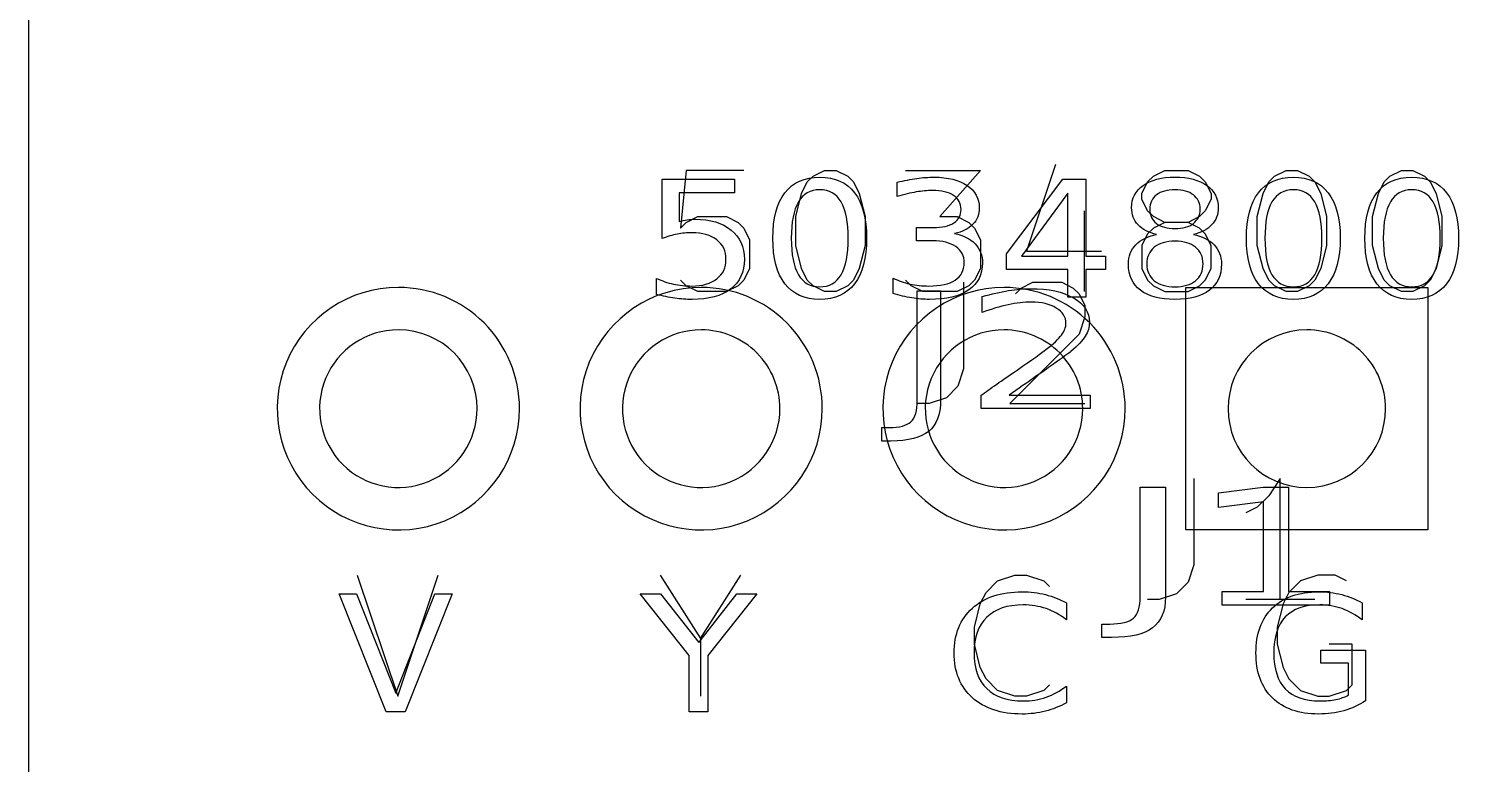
# Model space of a CAD drawing. Header units: millimetres. Extents: x 10 to 287, y 10 to 200.
# Drawn here: x 119.54 to 131.47, y 74.28 to 80.33 of the extents above; entities that cross this region are included whole.
import ezdxf

# ---------------------------------------------------------------- set-up
doc = ezdxf.new("R2010")
doc.units = ezdxf.units.MM
doc.layers.get('0').update_dxf_attribs({"linetype": 'CONTINUOUS'})

msp = doc.modelspace()

# ---------------------------------------------------------------- linework, layer by layer
at = {"color": 2}
msp.add_lwpolyline([(119.5427, 105.2999), (139.8427, 105.2999), (139.8427, 67.8999), (119.5427, 67.8999)], close=True, dxfattribs=at)
at = {"color": 7}
for points in [[(125.4451, 79.1651), (124.9689, 79.1651), (124.9213, 78.6889), (124.9689, 78.7365), (125.0641, 78.7841), (125.3022, 78.7841), (125.3975, 78.7365), (125.4451, 78.6889), (125.4927, 78.5937), (125.4927, 78.3556), (125.4451, 78.2603), (125.3975, 78.2127), (125.3022, 78.1651), (125.0641, 78.1651), (124.9689, 78.2127), (124.9213, 78.2603)], [(126.7784, 79.1651), (127.3975, 79.1651), (127.0641, 78.7841), (127.207, 78.7841), (127.3022, 78.7365), (127.3499, 78.6889), (127.3975, 78.5937), (127.3975, 78.3556), (127.3499, 78.2603), (127.3022, 78.2127), (127.207, 78.1651), (126.9213, 78.1651), (126.826, 78.2127), (126.7784, 78.2603)], [(128.0165, 79.2127), (127.7784, 78.4984), (128.3975, 78.4984)], [(128.9213, 78.7365), (128.826, 78.7841), (128.7784, 78.8318), (128.7308, 78.927), (128.7308, 78.9746), (128.7784, 79.0699), (128.826, 79.1175), (128.9213, 79.1651), (129.1118, 79.1651), (129.207, 79.1175), (129.2546, 79.0699), (129.3022, 78.9746), (129.3022, 78.927), (129.2546, 78.8318), (129.207, 78.7841), (129.1118, 78.7365), (128.9213, 78.7365), (128.826, 78.6889), (128.7784, 78.6413), (128.7308, 78.546), (128.7308, 78.3556), (128.7784, 78.2603), (128.826, 78.2127), (128.9213, 78.1651), (129.1118, 78.1651), (129.207, 78.2127), (129.2546, 78.2603), (129.3022, 78.3556), (129.3022, 78.546), (129.2546, 78.6413), (129.207, 78.6889), (129.1118, 78.7365)], [(124.77157, 78.60324), (124.77158, 79.09188)], [(124.77158, 79.09188), (125.36641, 79.09188), (125.36641, 78.98121), (124.91035, 78.98121), (124.91035, 78.74293)], [(126.71133, 78.95048), (126.71133, 79.06766)], [(128.2546, 78.8318), (128.2546, 78.1651)], [(127.00156, 78.58526), (126.87105, 78.58526), (126.87105, 78.69333), (127.00757, 78.69333)], [(127.18385, 78.64376), (127.1839, 78.64396)], [(124.72431, 78.14237), (124.72431, 78.27453)], [(126.67757, 78.14917), (126.67757, 78.27612)], [(126.87667, 77.26762), (126.87678, 78.17188)], [(126.87678, 78.17188), (127.06896, 78.17188), (127.06896, 77.26761)], [(127.2594, 78.2425), (127.2594, 77.5282), (127.2118, 77.3854), (127.1165, 77.2901), (126.9737, 77.2425), (126.8784, 77.2425)], [(127.688, 78.1473), (127.7356, 78.1949), (127.8308, 78.2425), (128.0689, 78.2425), (128.1641, 78.1949), (128.2118, 78.1473), (128.2594, 78.052), (128.2594, 77.9568), (128.2118, 77.8139), (127.6403, 77.2425), (128.2594, 77.2425)], [(127.41242, 77.99216), (127.41242, 78.12497)], [(127.63408, 77.31058), (128.30481, 77.31058), (128.30481, 77.1999), (127.40289, 77.1999), (127.40289, 77.31058)], [(126.65796, 76.93301), (126.58466, 76.93301), (126.58466, 77.04369), (126.64456, 77.04369)], [(129.1594, 76.6251), (129.1594, 75.9108), (129.1118, 75.768), (129.0165, 75.6727), (128.8737, 75.6251), (128.7784, 75.6251)], [(129.8737, 75.6251), (129.8737, 76.6251), (129.7784, 76.4822), (129.6832, 76.387), (129.588, 76.3394)], [(128.7176, 76.55187), (128.92567, 76.55187), (128.92567, 75.6476)], [(128.71766, 75.64761), (128.7176, 76.55187)], [(122.2537, 75.8275), (122.5871, 74.8275), (122.9204, 75.8275)], [(124.7537, 75.8275), (125.0871, 75.3037), (125.4204, 75.8275)], [(127.968, 74.9227), (127.9204, 74.8751), (127.7776, 74.8275), (127.6823, 74.8275), (127.5395, 74.8751), (127.4442, 74.9704), (127.3966, 75.0656), (127.349, 75.2561), (127.349, 75.3989), (127.3966, 75.5894), (127.4442, 75.6846), (127.5395, 75.7799), (127.6823, 75.8275), (127.7776, 75.8275), (127.9204, 75.7799), (127.968, 75.7323)], [(130.4204, 75.7799), (130.3252, 75.8275), (130.1823, 75.8275), (130.0395, 75.7799), (129.9442, 75.6846), (129.8966, 75.5894), (129.849, 75.3989), (129.849, 75.2561), (129.8966, 75.0656), (129.9442, 74.9704), (130.0395, 74.8751), (130.1823, 74.8275), (130.2776, 74.8275), (130.4204, 74.8751), (130.468, 74.9227), (130.468, 75.2561), (130.2776, 75.2561)], [(128.10731, 75.59702), (128.10731, 75.45835)], [(130.1594, 75.6251), (129.588, 75.6251)], [(130.54922, 75.59714), (130.54922, 75.45717)], [(128.48068, 75.313), (128.40138, 75.313), (128.40138, 75.42368), (128.46628, 75.42368)], [(125.0871, 75.3037), (125.0871, 74.8275)], [(130.43762, 74.83857), (130.43762, 75.09963), (130.20889, 75.09963), (130.20889, 75.2077), (130.57625, 75.2077), (130.57625, 74.7904)], [(128.10731, 74.91215), (128.10731, 74.77478)], [(130.43762, 74.83869), (130.43762, 74.83857)]]:
    msp.add_lwpolyline(points, dxfattribs=at)
for points in [[(126.1118, 79.1651), (126.207, 79.1651), (126.3022, 79.1175), (126.3499, 79.0699), (126.3975, 78.9746), (126.4451, 78.7841), (126.4451, 78.546), (126.3975, 78.3556), (126.3499, 78.2603), (126.3022, 78.2127), (126.207, 78.1651), (126.1118, 78.1651), (126.0165, 78.2127), (125.9689, 78.2603), (125.9213, 78.3556), (125.8737, 78.546), (125.8737, 78.7841), (125.9213, 78.9746), (125.9689, 79.0699), (126.0165, 79.1175)], [(126.0715, 79.10944)], [(129.9213, 79.1651), (130.0165, 79.1651), (130.1118, 79.1175), (130.1594, 79.0699), (130.207, 78.9746), (130.2546, 78.7841), (130.2546, 78.546), (130.207, 78.3556), (130.1594, 78.2603), (130.1118, 78.2127), (130.0165, 78.1651), (129.9213, 78.1651), (129.826, 78.2127), (129.7784, 78.2603), (129.7308, 78.3556), (129.6832, 78.546), (129.6832, 78.7841), (129.7308, 78.9746), (129.7784, 79.0699), (129.826, 79.1175)], [(129.98108, 79.10945)], [(130.8737, 79.1651), (130.9689, 79.1651), (131.0641, 79.1175), (131.1118, 79.0699), (131.1594, 78.9746), (131.207, 78.7841), (131.207, 78.546), (131.1594, 78.3556), (131.1118, 78.2603), (131.0641, 78.2127), (130.9689, 78.1651), (130.8737, 78.1651), (130.7784, 78.2127), (130.7308, 78.2603), (130.6832, 78.3556), (130.6356, 78.546), (130.6356, 78.7841), (130.6832, 78.9746), (130.7308, 79.0699), (130.7784, 79.1175)], [(130.95846, 79.10945)], [(126.0715, 79.00528)], [(128.07882, 79.09186), (128.26934, 79.09186), (128.26934, 78.45841), (128.42911, 78.45841), (128.42911, 78.34904), (128.26934, 78.34904), (128.26934, 78.11988), (128.11857, 78.11988), (128.11857, 78.34904), (127.61301, 78.34904), (127.61301, 78.47599)], [(129.98108, 79.00529)], [(130.95846, 79.00529)], [(128.11852, 78.97728), (127.73597, 78.45841), (128.11852, 78.45841)], [(128.79667, 78.84513)], [(128.85216, 78.63746)], [(129.00369, 78.58146)], [(122.5927, 78.1999)], [(122.5927, 78.1999)], [(122.5927, 78.1999)], [(122.5927, 78.1999)], [(125.0927, 78.1999)], [(125.0927, 78.1999)], [(125.0927, 78.1999)], [(125.0927, 78.1999)], [(127.5927, 78.1999)], [(127.5927, 78.1999)], [(127.5927, 78.1999)], [(127.5927, 78.1999)], [(129.0927, 76.1999), (129.0927, 78.1999), (131.0927, 78.1999), (131.0927, 76.1999)], [(129.0927, 76.1999), (129.0927, 78.1999), (131.0927, 78.1999), (131.0927, 76.1999)], [(129.0927, 76.1999), (129.0927, 78.1999), (131.0927, 78.1999), (131.0927, 76.1999)], [(129.0927, 76.1999), (129.0927, 78.1999), (131.0927, 78.1999), (131.0927, 76.1999)], [(122.5927, 77.8499)], [(122.5927, 77.8499)], [(122.5927, 77.8499)], [(122.5927, 77.8499)], [(125.0927, 77.8499)], [(125.0927, 77.8499)], [(125.0927, 77.8499)], [(125.0927, 77.8499)], [(127.5927, 77.8499)], [(127.5927, 77.8499)], [(127.5927, 77.8499)], [(127.5927, 77.8499)], [(130.0927, 77.8499)], [(130.0927, 77.8499)], [(130.0927, 77.8499)], [(130.0927, 77.8499)], [(127.63409, 77.31061)], [(129.39434, 75.69057), (129.73425, 75.69057), (129.73425, 76.43209), (129.36447, 76.38519), (129.36447, 76.50498), (129.73219, 76.55188), (129.94026, 76.55188), (129.94026, 75.69058), (130.28018, 75.69058), (130.28018, 75.5799), (129.39434, 75.5799)], [(122.49303, 74.6999), (122.10363, 75.67188), (122.24777, 75.67188), (122.57091, 74.85355), (122.89472, 75.67188), (123.03818, 75.67188), (122.64947, 74.6999)], [(124.58964, 75.67188), (124.75566, 75.67188), (125.07239, 75.27215), (125.38684, 75.67188), (125.55286, 75.67188), (125.1489, 75.16278), (125.1489, 74.6999), (124.99359, 74.6999), (124.99359, 75.16278)], [(128.10731, 75.59712)]]:
    msp.add_lwpolyline(points, close=True, dxfattribs=at)
for points in [[(125.78346, 78.97989), (125.849993, 79.066257), (125.946007, 79.10944), (126.0715, 79.10944)], [(126.0715, 79.10944), (126.19702, 79.10944), (126.292783, 79.066257), (126.35879, 78.97989)], [(126.8726, 79.09886), (126.923133, 79.105793), (126.97064, 79.10926), (127.01512, 79.10926)], [(127.01512, 79.10926), (127.130133, 79.10926), (127.221143, 79.08646), (127.28815, 79.04086)], [(128.7412, 79.04177), (128.8052, 79.086903), (128.89271, 79.10947), (129.00373, 79.10947)], [(129.00373, 79.10947), (129.115243, 79.10947), (129.202757, 79.086903), (129.26627, 79.04177)], [(129.69304, 78.9799), (129.759573, 79.066267), (129.855587, 79.10945), (129.98108, 79.10945)], [(129.98108, 79.10945), (130.1066, 79.10945), (130.202363, 79.066267), (130.26837, 78.9799)], [(130.67042, 78.9799), (130.736953, 79.066267), (130.832967, 79.10945), (130.95846, 79.10945)], [(130.95846, 79.10945), (131.08398, 79.10945), (131.179743, 79.066267), (131.24575, 78.9799)], [(126.0715, 79.00528), (125.993493, 79.00528), (125.934737, 78.97186), (125.89523, 78.90502)], [(126.24777, 78.90502), (126.20877, 78.97186), (126.150013, 79.00528), (126.0715, 79.00528)], [(126.71133, 79.06766), (126.768863, 79.081527), (126.82262, 79.091927), (126.8726, 79.09886)], [(126.8681, 78.98698), (126.820567, 78.97918), (126.76831, 78.967013), (126.71133, 78.95048)], [(127.00161, 78.99868), (126.960077, 78.99868), (126.915573, 78.99478), (126.8681, 78.98698)], [(127.17639, 78.95828), (127.135857, 78.985213), (127.077597, 78.99868), (127.00161, 78.99868)], [(127.28815, 79.04086), (127.355163, 78.995727), (127.38867, 78.93453), (127.38867, 78.85727)], [(128.6459, 78.85753), (128.6459, 78.935223), (128.677667, 78.996637), (128.7412, 79.04177)], [(129.00369, 79.00527), (128.938157, 79.00527), (128.88715, 78.99117), (128.85067, 78.96297)], [(129.15596, 78.96297), (129.119427, 78.99117), (129.06867, 79.00527), (129.00369, 79.00527)], [(129.26627, 79.04177), (129.329803, 78.996637), (129.36157, 78.935223), (129.36157, 78.85753)], [(129.98108, 79.00529), (129.903073, 79.00529), (129.844317, 78.97187), (129.80481, 78.90503)], [(130.15735, 78.90503), (130.11835, 78.97187), (130.059593, 79.00529), (129.98108, 79.00529)], [(130.95846, 79.00529), (130.880453, 79.00529), (130.821697, 78.97187), (130.78219, 78.90503)], [(131.13473, 78.90503), (131.09573, 78.97187), (131.036973, 79.00529), (130.95846, 79.00529)], [(125.68446, 78.6049), (125.68446, 78.768953), (125.71746, 78.89395), (125.78346, 78.97989)], [(125.89523, 78.90502), (125.85623, 78.83862), (125.83673, 78.73858), (125.83673, 78.6049)], [(126.30707, 78.6049), (126.30707, 78.738573), (126.287303, 78.838613), (126.24777, 78.90502)], [(126.35879, 78.97989), (126.425323, 78.89395), (126.45859, 78.768953), (126.45859, 78.6049)], [(127.23789, 78.8437), (127.23789, 78.893633), (127.21739, 78.931827), (127.17639, 78.95828)], [(128.85067, 78.96297), (128.81467, 78.93477), (128.79667, 78.89549), (128.79667, 78.84513)], [(129.21146, 78.84513), (129.21146, 78.895463), (129.19296, 78.934743), (129.15596, 78.96297)], [(129.59404, 78.60491), (129.59404, 78.768963), (129.62704, 78.89396), (129.69304, 78.9799)], [(129.80481, 78.90503), (129.76581, 78.83863), (129.74631, 78.73859), (129.74631, 78.60491)], [(130.21665, 78.60491), (130.21665, 78.738583), (130.196883, 78.838623), (130.15735, 78.90503)], [(130.26837, 78.9799), (130.334903, 78.89396), (130.36817, 78.768963), (130.36817, 78.60491)], [(130.57142, 78.60491), (130.57142, 78.768963), (130.60442, 78.89396), (130.67042, 78.9799)], [(130.78219, 78.90503), (130.74319, 78.83863), (130.72369, 78.73859), (130.72369, 78.60491)], [(131.19403, 78.60491), (131.19403, 78.738583), (131.174263, 78.838623), (131.13473, 78.90503)], [(131.24575, 78.9799), (131.312283, 78.89396), (131.34555, 78.768963), (131.34555, 78.60491)], [(124.91035, 78.74293), (124.93235, 78.749597), (124.95435, 78.754363), (124.97635, 78.75723)], [(124.97635, 78.75723), (124.99835, 78.760563), (125.02035, 78.76223), (125.04235, 78.76223)], [(125.04235, 78.76223), (125.16737, 78.76223), (125.266383, 78.732497), (125.33939, 78.67303)], [(127.17859, 78.73173), (127.218123, 78.757797), (127.23789, 78.79512), (127.23789, 78.8437)], [(127.38867, 78.85727), (127.38867, 78.80347), (127.370903, 78.7579), (127.33537, 78.72056)], [(128.6999, 78.71626), (128.6639, 78.75486), (128.6459, 78.80195), (128.6459, 78.85753)], [(128.79667, 78.84513), (128.79667, 78.794797), (128.81467, 78.75552), (128.85067, 78.7273)], [(129.15596, 78.7273), (129.19296, 78.7555), (129.21146, 78.794777), (129.21146, 78.84513)], [(129.36157, 78.85753), (129.36157, 78.801997), (129.343303, 78.754907), (129.30677, 78.71626)], [(124.89458, 78.63974), (124.85458, 78.63194), (124.813577, 78.619773), (124.77157, 78.60324)], [(125.0161, 78.65144), (124.975567, 78.65144), (124.93506, 78.64754), (124.89458, 78.63974)], [(125.22163, 78.59224), (125.171097, 78.631707), (125.102587, 78.65144), (125.0161, 78.65144)], [(125.33939, 78.67303), (125.412403, 78.613563), (125.44891, 78.533053), (125.44891, 78.4315)], [(127.00757, 78.69333), (127.082077, 78.69333), (127.139083, 78.70613), (127.17859, 78.73173)], [(127.33537, 78.72056), (127.299837, 78.683693), (127.24933, 78.658093), (127.18385, 78.64376)], [(127.1839, 78.64396), (127.256407, 78.630493), (127.312913, 78.602493), (127.35342, 78.55996)], [(128.68114, 78.55086), (128.72214, 78.593793), (128.779147, 78.62266), (128.85216, 78.63746)], [(128.85217, 78.63746), (128.78717, 78.651327), (128.736413, 78.677593), (128.6999, 78.71626)], [(128.85067, 78.7273), (128.887203, 78.6991), (128.93821, 78.685), (129.00369, 78.685)], [(129.00369, 78.685), (129.06869, 78.685), (129.119447, 78.6991), (129.15596, 78.7273)], [(129.30677, 78.71626), (129.27077, 78.67766), (129.220513, 78.651393), (129.156, 78.63746)], [(129.156, 78.63746), (129.229013, 78.622727), (129.28577, 78.59386), (129.32627, 78.55086)], [(125.29743, 78.43143), (125.29743, 78.499137), (125.272163, 78.55274), (125.22163, 78.59224)], [(125.78346, 78.2299), (125.71746, 78.316273), (125.68446, 78.441273), (125.68446, 78.6049)], [(125.83673, 78.6049), (125.83673, 78.471653), (125.85623, 78.37161), (125.89523, 78.30477)], [(126.24777, 78.30477), (126.287303, 78.37161), (126.30707, 78.471653), (126.30707, 78.6049)], [(126.45859, 78.6049), (126.45859, 78.441273), (126.425323, 78.316273), (126.35879, 78.2299)], [(127.19434, 78.53646), (127.14834, 78.568993), (127.08408, 78.58526), (127.00156, 78.58526)], [(127.26414, 78.40235), (127.26414, 78.459617), (127.240873, 78.50432), (127.19434, 78.53646)], [(127.35342, 78.55996), (127.39442, 78.517427), (127.41492, 78.464913), (127.41492, 78.40242)], [(128.61964, 78.39331), (128.61964, 78.455377), (128.64014, 78.507893), (128.68114, 78.55086)], [(128.83342, 78.53136), (128.79242, 78.49796), (128.77192, 78.451953), (128.77192, 78.39334)], [(129.00369, 78.58146), (128.931683, 78.58146), (128.874927, 78.56476), (128.83342, 78.53136)], [(129.17396, 78.53136), (129.13296, 78.56476), (129.076203, 78.58146), (129.00369, 78.58146)], [(129.23626, 78.39334), (129.23626, 78.45194), (129.215493, 78.497947), (129.17396, 78.53136)], [(129.32627, 78.55086), (129.36727, 78.507927), (129.38777, 78.45541), (129.38777, 78.39331)], [(129.69304, 78.22991), (129.62704, 78.316283), (129.59404, 78.441283), (129.59404, 78.60491)], [(129.74631, 78.60491), (129.74631, 78.471663), (129.76581, 78.37162), (129.80481, 78.30478)], [(130.15735, 78.30478), (130.196883, 78.37162), (130.21665, 78.471663), (130.21665, 78.60491)], [(130.36817, 78.60491), (130.36817, 78.441283), (130.334903, 78.316283), (130.26837, 78.22991)], [(130.67042, 78.22991), (130.60442, 78.316283), (130.57142, 78.441283), (130.57142, 78.60491)], [(130.72369, 78.60491), (130.72369, 78.471663), (130.74319, 78.37162), (130.78219, 78.30478)], [(131.13473, 78.30478), (131.174263, 78.37162), (131.19403, 78.471663), (131.19403, 78.60491)], [(131.34555, 78.60491), (131.34555, 78.441283), (131.312283, 78.316283), (131.24575, 78.22991)], [(125.22163, 78.27063), (125.272163, 78.310097), (125.29743, 78.363697), (125.29743, 78.43143)], [(125.44891, 78.4315), (125.44891, 78.326907), (125.411403, 78.24553), (125.33639, 78.18737)], [(127.18914, 78.26042), (127.23914, 78.292953), (127.26414, 78.340263), (127.26414, 78.40235)], [(127.41492, 78.40242), (127.41492, 78.3065), (127.376913, 78.232283), (127.3009, 78.17977)], [(128.71864, 78.17652), (128.65264, 78.226853), (128.61964, 78.299117), (128.61964, 78.39331)], [(128.77192, 78.39334), (128.77192, 78.33474), (128.79242, 78.288733), (128.83342, 78.25532)], [(129.17396, 78.25532), (129.215493, 78.289187), (129.23626, 78.335193), (129.23626, 78.39334)], [(129.38777, 78.39331), (129.38777, 78.29913), (129.354503, 78.226867), (129.28797, 78.17652)], [(124.72431, 78.27453), (124.76931, 78.253263), (124.815817, 78.23743), (124.86383, 78.22703)], [(125.0161, 78.21143), (125.102613, 78.21143), (125.171123, 78.231163), (125.22163, 78.27063)], [(125.89523, 78.30477), (125.934763, 78.23837), (125.99352, 78.20517), (126.0715, 78.20517)], [(126.0715, 78.20517), (126.150013, 78.20517), (126.20877, 78.23837), (126.24777, 78.30477)], [(126.67757, 78.27612), (126.71957, 78.254853), (126.765577, 78.238787), (126.81559, 78.22792)], [(129.80481, 78.30478), (129.844343, 78.23838), (129.9031, 78.20518), (129.98108, 78.20518)], [(129.98108, 78.20518), (130.059593, 78.20518), (130.11835, 78.23838), (130.15735, 78.30478)], [(130.78219, 78.30478), (130.821723, 78.23838), (130.88048, 78.20518), (130.95846, 78.20518)], [(130.95846, 78.20518), (131.036973, 78.20518), (131.09573, 78.23838), (131.13473, 78.30478)], [(122.5927, 78.1999), (122.188238, 78.1999), (121.823601, 77.956258), (121.66882, 77.582583)], [(122.5927, 78.1999), (122.188238, 78.1999), (121.823601, 77.956258), (121.66882, 77.582583)], [(122.5927, 78.1999), (122.188238, 78.1999), (121.823601, 77.956258), (121.66882, 77.582583)], [(122.5927, 78.1999), (122.188238, 78.1999), (121.823601, 77.956258), (121.66882, 77.582583)], [(123.299807, 77.907007), (123.11227, 78.094543), (122.857916, 78.1999), (122.5927, 78.1999)], [(123.299807, 77.907007), (123.11227, 78.094543), (122.857916, 78.1999), (122.5927, 78.1999)], [(123.299807, 77.907007), (123.11227, 78.094543), (122.857916, 78.1999), (122.5927, 78.1999)], [(123.299807, 77.907007), (123.11227, 78.094543), (122.857916, 78.1999), (122.5927, 78.1999)], [(125.0927, 78.1999), (124.688238, 78.1999), (124.323601, 77.956258), (124.16882, 77.582583)], [(125.0927, 78.1999), (124.688238, 78.1999), (124.323601, 77.956258), (124.16882, 77.582583)], [(125.0927, 78.1999), (124.688238, 78.1999), (124.323601, 77.956258), (124.16882, 77.582583)], [(125.0927, 78.1999), (124.688238, 78.1999), (124.323601, 77.956258), (124.16882, 77.582583)], [(124.86383, 78.22703), (124.91183, 78.21663), (124.962587, 78.21143), (125.0161, 78.21143)], [(125.33639, 78.18737), (125.261383, 78.129637), (125.15562, 78.10077), (125.0191, 78.10077)], [(125.799807, 77.907007), (125.61227, 78.094543), (125.357916, 78.1999), (125.0927, 78.1999)], [(125.799807, 77.907007), (125.61227, 78.094543), (125.357916, 78.1999), (125.0927, 78.1999)], [(125.799807, 77.907007), (125.61227, 78.094543), (125.357916, 78.1999), (125.0927, 78.1999)], [(125.799807, 77.907007), (125.61227, 78.094543), (125.357916, 78.1999), (125.0927, 78.1999)], [(126.0715, 78.101), (125.945987, 78.101), (125.849973, 78.143967), (125.78346, 78.2299)], [(126.35879, 78.2299), (126.29279, 78.143967), (126.197027, 78.101), (126.0715, 78.101)], [(127.5927, 78.1999), (127.188238, 78.1999), (126.823601, 77.956258), (126.66882, 77.582583)], [(127.5927, 78.1999), (127.188238, 78.1999), (126.823601, 77.956258), (126.66882, 77.582583)], [(127.5927, 78.1999), (127.188238, 78.1999), (126.823601, 77.956258), (126.66882, 77.582583)], [(127.5927, 78.1999), (127.188238, 78.1999), (126.823601, 77.956258), (126.66882, 77.582583)], [(126.83134, 78.11337), (126.781807, 78.12117), (126.73055, 78.133103), (126.67757, 78.14917)], [(126.81559, 78.22792), (126.86559, 78.217053), (126.917847, 78.21162), (126.97236, 78.21162)], [(126.97236, 78.21162), (127.067373, 78.21162), (127.139633, 78.227887), (127.18914, 78.26042)], [(127.3009, 78.17977), (127.224893, 78.127237), (127.11688, 78.10097), (126.97686, 78.10097)], [(127.41242, 78.12497), (127.4898, 78.146237), (127.562107, 78.162303), (127.62934, 78.17317)], [(128.299807, 77.907007), (128.11227, 78.094543), (127.857916, 78.1999), (127.5927, 78.1999)], [(128.299807, 77.907007), (128.11227, 78.094543), (127.857916, 78.1999), (127.5927, 78.1999)], [(128.299807, 77.907007), (128.11227, 78.094543), (127.857916, 78.1999), (127.5927, 78.1999)], [(128.299807, 77.907007), (128.11227, 78.094543), (127.857916, 78.1999), (127.5927, 78.1999)], [(127.62934, 78.17317), (127.696567, 78.184037), (127.75809, 78.18947), (127.81391, 78.18947)], [(127.81391, 78.18947), (127.961057, 78.18947), (128.078393, 78.164303), (128.16592, 78.11397)], [(129.00368, 78.10102), (128.880167, 78.10102), (128.785153, 78.126187), (128.71864, 78.17652)], [(128.83342, 78.25532), (128.874953, 78.22192), (128.93171, 78.20522), (129.00369, 78.20522)], [(129.28797, 78.17652), (129.22197, 78.126187), (129.127207, 78.10102), (129.00368, 78.10102)], [(129.00369, 78.20522), (129.075703, 78.20522), (129.13246, 78.22192), (129.17396, 78.25532)], [(129.98108, 78.10101), (129.855567, 78.10101), (129.759553, 78.143977), (129.69304, 78.22991)], [(130.26837, 78.22991), (130.20237, 78.143977), (130.106607, 78.10101), (129.98108, 78.10101)], [(130.95846, 78.10101), (130.832947, 78.10101), (130.736933, 78.143977), (130.67042, 78.22991)], [(131.24575, 78.22991), (131.17975, 78.143977), (131.083987, 78.10101), (130.95846, 78.10101)], [(124.87508, 78.11117), (124.826547, 78.118103), (124.77629, 78.128503), (124.72431, 78.14237)], [(125.0191, 78.10077), (124.9721, 78.10077), (124.924093, 78.104237), (124.87508, 78.11117)], [(126.97686, 78.10097), (126.92986, 78.10097), (126.881353, 78.105103), (126.83134, 78.11337)], [(127.62648, 78.05726), (127.55988, 78.042927), (127.488527, 78.021227), (127.41242, 77.99216)], [(127.81771, 78.07876), (127.757443, 78.07876), (127.6937, 78.071593), (127.62648, 78.05726)], [(128.02416, 78.02996), (127.971493, 78.062493), (127.902677, 78.07876), (127.81771, 78.07876)], [(128.10406, 77.90366), (128.10406, 77.955327), (128.077427, 77.997427), (128.02416, 78.02996)], [(128.16592, 78.11397), (128.253447, 78.063637), (128.29721, 77.996363), (128.29721, 77.91215)], [(128.29721, 77.91215), (128.29721, 77.872217), (128.28611, 77.834243), (128.26391, 77.79823)], [(122.5927, 77.8499), (122.3298, 77.8499), (122.092786, 77.691533), (121.992178, 77.448644)], [(122.5927, 77.8499), (122.3298, 77.8499), (122.092786, 77.691533), (121.992178, 77.448644)], [(122.5927, 77.8499), (122.3298, 77.8499), (122.092786, 77.691533), (121.992178, 77.448644)], [(122.5927, 77.8499), (122.3298, 77.8499), (122.092786, 77.691533), (121.992178, 77.448644)], [(123.2427, 77.1999), (123.2427, 77.558885), (122.951685, 77.8499), (122.5927, 77.8499)], [(123.2427, 77.1999), (123.2427, 77.558885), (122.951685, 77.8499), (122.5927, 77.8499)], [(123.2427, 77.1999), (123.2427, 77.558885), (122.951685, 77.8499), (122.5927, 77.8499)], [(123.2427, 77.1999), (123.2427, 77.558885), (122.951685, 77.8499), (122.5927, 77.8499)], [(123.5927, 77.1999), (123.5927, 77.465116), (123.487343, 77.71947), (123.299807, 77.907007)], [(123.5927, 77.1999), (123.5927, 77.465116), (123.487343, 77.71947), (123.299807, 77.907007)], [(123.5927, 77.1999), (123.5927, 77.465116), (123.487343, 77.71947), (123.299807, 77.907007)], [(123.5927, 77.1999), (123.5927, 77.465116), (123.487343, 77.71947), (123.299807, 77.907007)], [(125.0927, 77.8499), (124.8298, 77.8499), (124.592786, 77.691533), (124.492178, 77.448644)], [(125.0927, 77.8499), (124.8298, 77.8499), (124.592786, 77.691533), (124.492178, 77.448644)], [(125.0927, 77.8499), (124.8298, 77.8499), (124.592786, 77.691533), (124.492178, 77.448644)], [(125.0927, 77.8499), (124.8298, 77.8499), (124.592786, 77.691533), (124.492178, 77.448644)], [(125.552319, 77.659519), (125.430421, 77.781418), (125.265091, 77.8499), (125.0927, 77.8499)], [(125.552319, 77.659519), (125.430421, 77.781418), (125.265091, 77.8499), (125.0927, 77.8499)], [(125.552319, 77.659519), (125.430421, 77.781418), (125.265091, 77.8499), (125.0927, 77.8499)], [(125.552319, 77.659519), (125.430421, 77.781418), (125.265091, 77.8499), (125.0927, 77.8499)], [(126.0927, 77.1999), (126.0927, 77.465116), (125.987343, 77.71947), (125.799807, 77.907007)], [(126.0927, 77.1999), (126.0927, 77.465116), (125.987343, 77.71947), (125.799807, 77.907007)], [(126.0927, 77.1999), (126.0927, 77.465116), (125.987343, 77.71947), (125.799807, 77.907007)], [(126.0927, 77.1999), (126.0927, 77.465116), (125.987343, 77.71947), (125.799807, 77.907007)], [(127.5927, 77.8499), (127.3298, 77.8499), (127.092786, 77.691533), (126.992178, 77.448644)], [(127.5927, 77.8499), (127.3298, 77.8499), (127.092786, 77.691533), (126.992178, 77.448644)], [(127.5927, 77.8499), (127.3298, 77.8499), (127.092786, 77.691533), (126.992178, 77.448644)], [(127.5927, 77.8499), (127.3298, 77.8499), (127.092786, 77.691533), (126.992178, 77.448644)], [(128.052319, 77.659519), (127.930421, 77.781418), (127.765091, 77.8499), (127.5927, 77.8499)], [(128.052319, 77.659519), (127.930421, 77.781418), (127.765091, 77.8499), (127.5927, 77.8499)], [(128.052319, 77.659519), (127.930421, 77.781418), (127.765091, 77.8499), (127.5927, 77.8499)], [(128.052319, 77.659519), (127.930421, 77.781418), (127.765091, 77.8499), (127.5927, 77.8499)], [(127.93853, 77.68687), (128.000063, 77.734203), (128.042873, 77.774133), (128.06696, 77.80666)], [(128.06696, 77.80666), (128.091693, 77.83966), (128.10406, 77.871993), (128.10406, 77.90366)], [(128.26391, 77.79823), (128.242377, 77.76263), (128.202737, 77.72053), (128.14499, 77.67193)], [(128.5927, 77.1999), (128.5927, 77.465116), (128.487343, 77.71947), (128.299807, 77.907007)], [(128.5927, 77.1999), (128.5927, 77.465116), (128.487343, 77.71947), (128.299807, 77.907007)], [(128.5927, 77.1999), (128.5927, 77.465116), (128.487343, 77.71947), (128.299807, 77.907007)], [(128.5927, 77.1999), (128.5927, 77.465116), (128.487343, 77.71947), (128.299807, 77.907007)], [(130.0927, 77.8499), (129.733715, 77.8499), (129.4427, 77.558885), (129.4427, 77.1999)], [(130.0927, 77.8499), (129.733715, 77.8499), (129.4427, 77.558885), (129.4427, 77.1999)], [(130.0927, 77.8499), (129.733715, 77.8499), (129.4427, 77.558885), (129.4427, 77.1999)], [(130.0927, 77.8499), (129.733715, 77.8499), (129.4427, 77.558885), (129.4427, 77.1999)], [(130.552319, 77.659519), (130.430421, 77.781418), (130.265091, 77.8499), (130.0927, 77.8499)], [(130.552319, 77.659519), (130.430421, 77.781418), (130.265091, 77.8499), (130.0927, 77.8499)], [(130.552319, 77.659519), (130.430421, 77.781418), (130.265091, 77.8499), (130.0927, 77.8499)], [(130.552319, 77.659519), (130.430421, 77.781418), (130.265091, 77.8499), (130.0927, 77.8499)], [(127.70068, 77.51825), (127.8269, 77.60549), (127.906183, 77.661697), (127.93853, 77.68687)], [(128.14499, 77.67193), (128.129123, 77.65933), (128.0787, 77.62287), (127.99372, 77.56255)], [(121.66882, 77.582583), (121.514039, 77.208909), (121.599595, 76.778791), (121.885593, 76.492793)], [(121.66882, 77.582583), (121.514039, 77.208909), (121.599595, 76.778791), (121.885593, 76.492793)], [(121.66882, 77.582583), (121.514039, 77.208909), (121.599595, 76.778791), (121.885593, 76.492793)], [(121.66882, 77.582583), (121.514039, 77.208909), (121.599595, 76.778791), (121.885593, 76.492793)], [(124.16882, 77.582583), (124.014039, 77.208909), (124.099595, 76.778791), (124.385593, 76.492793)], [(124.16882, 77.582583), (124.014039, 77.208909), (124.099595, 76.778791), (124.385593, 76.492793)], [(124.16882, 77.582583), (124.014039, 77.208909), (124.099595, 76.778791), (124.385593, 76.492793)], [(124.16882, 77.582583), (124.014039, 77.208909), (124.099595, 76.778791), (124.385593, 76.492793)], [(125.7427, 77.1999), (125.7427, 77.372291), (125.674218, 77.537621), (125.552319, 77.659519)], [(125.7427, 77.1999), (125.7427, 77.372291), (125.674218, 77.537621), (125.552319, 77.659519)], [(125.7427, 77.1999), (125.7427, 77.372291), (125.674218, 77.537621), (125.552319, 77.659519)], [(125.7427, 77.1999), (125.7427, 77.372291), (125.674218, 77.537621), (125.552319, 77.659519)], [(126.66882, 77.582583), (126.514039, 77.208909), (126.599595, 76.778791), (126.885593, 76.492793)], [(126.66882, 77.582583), (126.514039, 77.208909), (126.599595, 76.778791), (126.885593, 76.492793)], [(126.66882, 77.582583), (126.514039, 77.208909), (126.599595, 76.778791), (126.885593, 76.492793)], [(126.66882, 77.582583), (126.514039, 77.208909), (126.599595, 76.778791), (126.885593, 76.492793)], [(127.99372, 77.56255), (127.908727, 77.502683), (127.78885, 77.418703), (127.63409, 77.31061)], [(128.2427, 77.1999), (128.2427, 77.372291), (128.174218, 77.537621), (128.052319, 77.659519)], [(128.2427, 77.1999), (128.2427, 77.372291), (128.174218, 77.537621), (128.052319, 77.659519)], [(128.2427, 77.1999), (128.2427, 77.372291), (128.174218, 77.537621), (128.052319, 77.659519)], [(128.2427, 77.1999), (128.2427, 77.372291), (128.174218, 77.537621), (128.052319, 77.659519)], [(130.7427, 77.1999), (130.7427, 77.372291), (130.674218, 77.537621), (130.552319, 77.659519)], [(130.7427, 77.1999), (130.7427, 77.372291), (130.674218, 77.537621), (130.552319, 77.659519)], [(130.7427, 77.1999), (130.7427, 77.372291), (130.674218, 77.537621), (130.552319, 77.659519)], [(130.7427, 77.1999), (130.7427, 77.372291), (130.674218, 77.537621), (130.552319, 77.659519)], [(121.992178, 77.448644), (121.891571, 77.205756), (121.947182, 76.926179), (122.133081, 76.740281)], [(121.992178, 77.448644), (121.891571, 77.205756), (121.947182, 76.926179), (122.133081, 76.740281)], [(121.992178, 77.448644), (121.891571, 77.205756), (121.947182, 76.926179), (122.133081, 76.740281)], [(121.992178, 77.448644), (121.891571, 77.205756), (121.947182, 76.926179), (122.133081, 76.740281)], [(124.492178, 77.448644), (124.391571, 77.205756), (124.447182, 76.926179), (124.633081, 76.740281)], [(124.492178, 77.448644), (124.391571, 77.205756), (124.447182, 76.926179), (124.633081, 76.740281)], [(124.492178, 77.448644), (124.391571, 77.205756), (124.447182, 76.926179), (124.633081, 76.740281)], [(124.492178, 77.448644), (124.391571, 77.205756), (124.447182, 76.926179), (124.633081, 76.740281)], [(126.992178, 77.448644), (126.891571, 77.205756), (126.947182, 76.926179), (127.133081, 76.740281)], [(126.992178, 77.448644), (126.891571, 77.205756), (126.947182, 76.926179), (127.133081, 76.740281)], [(126.992178, 77.448644), (126.891571, 77.205756), (126.947182, 76.926179), (127.133081, 76.740281)], [(126.992178, 77.448644), (126.891571, 77.205756), (126.947182, 76.926179), (127.133081, 76.740281)], [(127.40289, 77.31058), (127.47583, 77.362247), (127.575093, 77.43147), (127.70068, 77.51825)], [(122.841444, 76.599378), (123.084333, 76.699986), (123.2427, 76.937), (123.2427, 77.1999)], [(122.841444, 76.599378), (123.084333, 76.699986), (123.2427, 76.937), (123.2427, 77.1999)], [(122.841444, 76.599378), (123.084333, 76.699986), (123.2427, 76.937), (123.2427, 77.1999)], [(122.841444, 76.599378), (123.084333, 76.699986), (123.2427, 76.937), (123.2427, 77.1999)], [(122.975383, 76.27602), (123.349058, 76.430801), (123.5927, 76.795438), (123.5927, 77.1999)], [(122.975383, 76.27602), (123.349058, 76.430801), (123.5927, 76.795438), (123.5927, 77.1999)], [(122.975383, 76.27602), (123.349058, 76.430801), (123.5927, 76.795438), (123.5927, 77.1999)], [(122.975383, 76.27602), (123.349058, 76.430801), (123.5927, 76.795438), (123.5927, 77.1999)], [(125.341444, 76.599378), (125.584333, 76.699986), (125.7427, 76.937), (125.7427, 77.1999)], [(125.341444, 76.599378), (125.584333, 76.699986), (125.7427, 76.937), (125.7427, 77.1999)], [(125.341444, 76.599378), (125.584333, 76.699986), (125.7427, 76.937), (125.7427, 77.1999)], [(125.341444, 76.599378), (125.584333, 76.699986), (125.7427, 76.937), (125.7427, 77.1999)], [(125.475383, 76.27602), (125.849058, 76.430801), (126.0927, 76.795438), (126.0927, 77.1999)], [(125.475383, 76.27602), (125.849058, 76.430801), (126.0927, 76.795438), (126.0927, 77.1999)], [(125.475383, 76.27602), (125.849058, 76.430801), (126.0927, 76.795438), (126.0927, 77.1999)], [(125.475383, 76.27602), (125.849058, 76.430801), (126.0927, 76.795438), (126.0927, 77.1999)], [(126.82437, 77.09249), (126.859237, 77.125023), (126.87667, 77.1834), (126.87667, 77.26762)], [(127.06896, 77.26761), (127.06896, 77.150423), (127.036293, 77.065357), (126.97096, 77.01241)], [(127.841444, 76.599378), (128.084333, 76.699986), (128.2427, 76.937), (128.2427, 77.1999)], [(127.841444, 76.599378), (128.084333, 76.699986), (128.2427, 76.937), (128.2427, 77.1999)], [(127.841444, 76.599378), (128.084333, 76.699986), (128.2427, 76.937), (128.2427, 77.1999)], [(127.841444, 76.599378), (128.084333, 76.699986), (128.2427, 76.937), (128.2427, 77.1999)], [(127.975383, 76.27602), (128.349058, 76.430801), (128.5927, 76.795438), (128.5927, 77.1999)], [(127.975383, 76.27602), (128.349058, 76.430801), (128.5927, 76.795438), (128.5927, 77.1999)], [(127.975383, 76.27602), (128.349058, 76.430801), (128.5927, 76.795438), (128.5927, 77.1999)], [(127.975383, 76.27602), (128.349058, 76.430801), (128.5927, 76.795438), (128.5927, 77.1999)], [(129.4427, 77.1999), (129.4427, 76.840915), (129.733715, 76.5499), (130.0927, 76.5499)], [(129.4427, 77.1999), (129.4427, 76.840915), (129.733715, 76.5499), (130.0927, 76.5499)], [(129.4427, 77.1999), (129.4427, 76.840915), (129.733715, 76.5499), (130.0927, 76.5499)], [(129.4427, 77.1999), (129.4427, 76.840915), (129.733715, 76.5499), (130.0927, 76.5499)], [(130.0927, 76.5499), (130.451685, 76.5499), (130.7427, 76.840915), (130.7427, 77.1999)], [(130.0927, 76.5499), (130.451685, 76.5499), (130.7427, 76.840915), (130.7427, 77.1999)], [(130.0927, 76.5499), (130.451685, 76.5499), (130.7427, 76.840915), (130.7427, 77.1999)], [(130.0927, 76.5499), (130.451685, 76.5499), (130.7427, 76.840915), (130.7427, 77.1999)], [(126.64456, 77.04369), (126.729547, 77.04369), (126.789483, 77.059957), (126.82437, 77.09249)], [(126.97096, 77.01241), (126.906293, 76.959477), (126.80196, 76.93301), (126.65796, 76.93301)], [(122.133081, 76.740281), (122.318979, 76.554382), (122.598556, 76.498771), (122.841444, 76.599378)], [(122.133081, 76.740281), (122.318979, 76.554382), (122.598556, 76.498771), (122.841444, 76.599378)], [(122.133081, 76.740281), (122.318979, 76.554382), (122.598556, 76.498771), (122.841444, 76.599378)], [(122.133081, 76.740281), (122.318979, 76.554382), (122.598556, 76.498771), (122.841444, 76.599378)], [(124.633081, 76.740281), (124.818979, 76.554382), (125.098556, 76.498771), (125.341444, 76.599378)], [(124.633081, 76.740281), (124.818979, 76.554382), (125.098556, 76.498771), (125.341444, 76.599378)], [(124.633081, 76.740281), (124.818979, 76.554382), (125.098556, 76.498771), (125.341444, 76.599378)], [(124.633081, 76.740281), (124.818979, 76.554382), (125.098556, 76.498771), (125.341444, 76.599378)], [(127.133081, 76.740281), (127.318979, 76.554382), (127.598556, 76.498771), (127.841444, 76.599378)], [(127.133081, 76.740281), (127.318979, 76.554382), (127.598556, 76.498771), (127.841444, 76.599378)], [(127.133081, 76.740281), (127.318979, 76.554382), (127.598556, 76.498771), (127.841444, 76.599378)], [(127.133081, 76.740281), (127.318979, 76.554382), (127.598556, 76.498771), (127.841444, 76.599378)], [(121.885593, 76.492793), (122.171591, 76.206795), (122.601709, 76.121239), (122.975383, 76.27602)], [(121.885593, 76.492793), (122.171591, 76.206795), (122.601709, 76.121239), (122.975383, 76.27602)], [(121.885593, 76.492793), (122.171591, 76.206795), (122.601709, 76.121239), (122.975383, 76.27602)], [(121.885593, 76.492793), (122.171591, 76.206795), (122.601709, 76.121239), (122.975383, 76.27602)], [(124.385593, 76.492793), (124.671591, 76.206795), (125.101709, 76.121239), (125.475383, 76.27602)], [(124.385593, 76.492793), (124.671591, 76.206795), (125.101709, 76.121239), (125.475383, 76.27602)], [(124.385593, 76.492793), (124.671591, 76.206795), (125.101709, 76.121239), (125.475383, 76.27602)], [(124.385593, 76.492793), (124.671591, 76.206795), (125.101709, 76.121239), (125.475383, 76.27602)], [(126.885593, 76.492793), (127.171591, 76.206795), (127.601709, 76.121239), (127.975383, 76.27602)], [(126.885593, 76.492793), (127.171591, 76.206795), (127.601709, 76.121239), (127.975383, 76.27602)], [(126.885593, 76.492793), (127.171591, 76.206795), (127.601709, 76.121239), (127.975383, 76.27602)], [(126.885593, 76.492793), (127.171591, 76.206795), (127.601709, 76.121239), (127.975383, 76.27602)], [(127.33116, 75.55411), (127.43116, 75.644383), (127.568083, 75.68952), (127.74193, 75.68952)], [(127.74193, 75.68952), (127.810643, 75.68952), (127.875257, 75.68172), (127.93577, 75.66612)], [(127.93577, 75.66612), (127.99677, 75.65092), (128.05395, 75.62792), (128.10731, 75.59712)], [(128.66096, 75.47248), (128.69876, 75.505013), (128.71766, 75.56339), (128.71766, 75.64761)], [(128.92567, 75.6476), (128.92567, 75.530413), (128.890303, 75.445347), (128.81957, 75.3924)], [(129.80895, 75.55608), (129.900443, 75.645053), (130.027057, 75.68954), (130.18879, 75.68954)], [(130.18879, 75.68954), (130.256257, 75.68954), (130.320257, 75.68174), (130.38079, 75.66614)], [(130.38079, 75.66614), (130.44179, 75.65054), (130.497933, 75.62754), (130.54922, 75.59714)], [(127.18116, 75.18498), (127.18116, 75.341227), (127.23116, 75.46427), (127.33116, 75.55411)], [(127.75116, 75.58135), (127.61988, 75.58135), (127.519367, 75.54728), (127.44962, 75.47914)], [(127.93962, 75.55075), (127.88062, 75.57115), (127.8178, 75.58135), (127.75116, 75.58135)], [(128.10731, 75.45835), (128.054977, 75.49955), (127.99908, 75.53035), (127.93962, 75.55075)], [(129.67241, 75.185), (129.67241, 75.343847), (129.717923, 75.46754), (129.80895, 75.55608)], [(130.20057, 75.58147), (130.073963, 75.58147), (129.978773, 75.54827), (129.915, 75.48187)], [(130.38425, 75.55027), (130.32605, 75.57107), (130.264823, 75.58147), (130.20057, 75.58147)], [(130.54922, 75.45717), (130.497487, 75.49837), (130.442497, 75.529403), (130.38425, 75.55027)], [(127.44962, 75.47914), (127.379873, 75.411433), (127.345, 75.313347), (127.345, 75.18488)], [(128.46628, 75.42368), (128.5583, 75.42368), (128.623193, 75.439947), (128.66096, 75.47248)], [(129.915, 75.48187), (129.851667, 75.41547), (129.82, 75.316517), (129.82, 75.18501)], [(128.81957, 75.3924), (128.74953, 75.339467), (128.636567, 75.313), (128.48068, 75.313)], [(127.33116, 74.81585), (127.23116, 74.906123), (127.18116, 75.029167), (127.18116, 75.18498)], [(127.345, 75.18488), (127.345, 75.05684), (127.379873, 74.95875), (127.44962, 74.89061)], [(129.80895, 74.81391), (129.717923, 74.902883), (129.67241, 75.02658), (129.67241, 75.185)], [(129.82, 75.18501), (129.82, 75.053937), (129.851667, 74.955197), (129.915, 74.88879)], [(127.74193, 74.68108), (127.568083, 74.68108), (127.43116, 74.726003), (127.33116, 74.81585)], [(127.44962, 74.89061), (127.519367, 74.822903), (127.61988, 74.78905), (127.75116, 74.78905)], [(127.75116, 74.78905), (127.817827, 74.78905), (127.880647, 74.79925), (127.93962, 74.81965)], [(127.93962, 74.81965), (127.999087, 74.84005), (128.054983, 74.870883), (128.10731, 74.91215)], [(130.18879, 74.6811), (130.027057, 74.6811), (129.900443, 74.72537), (129.80895, 74.81391)], [(129.915, 74.88879), (129.9788, 74.82239), (130.07399, 74.78919), (130.20057, 74.78919)], [(130.33296, 74.80089), (130.37176, 74.809157), (130.406647, 74.821757), (130.43762, 74.83869)], [(127.93424, 74.70448), (127.873707, 74.68888), (127.809603, 74.68108), (127.74193, 74.68108)], [(128.10731, 74.77478), (128.052977, 74.743513), (127.995287, 74.72008), (127.93424, 74.70448)], [(130.39742, 74.7084), (130.332287, 74.6902), (130.262743, 74.6811), (130.18879, 74.6811)], [(130.20057, 74.78919), (130.250037, 74.78919), (130.294167, 74.79309), (130.33296, 74.80089)], [(130.57625, 74.7904), (130.522183, 74.7544), (130.462573, 74.727067), (130.39742, 74.7084)]]:
    msp.add_open_spline(points, degree=3, dxfattribs=at)

doc.saveas('drawing.dxf')
